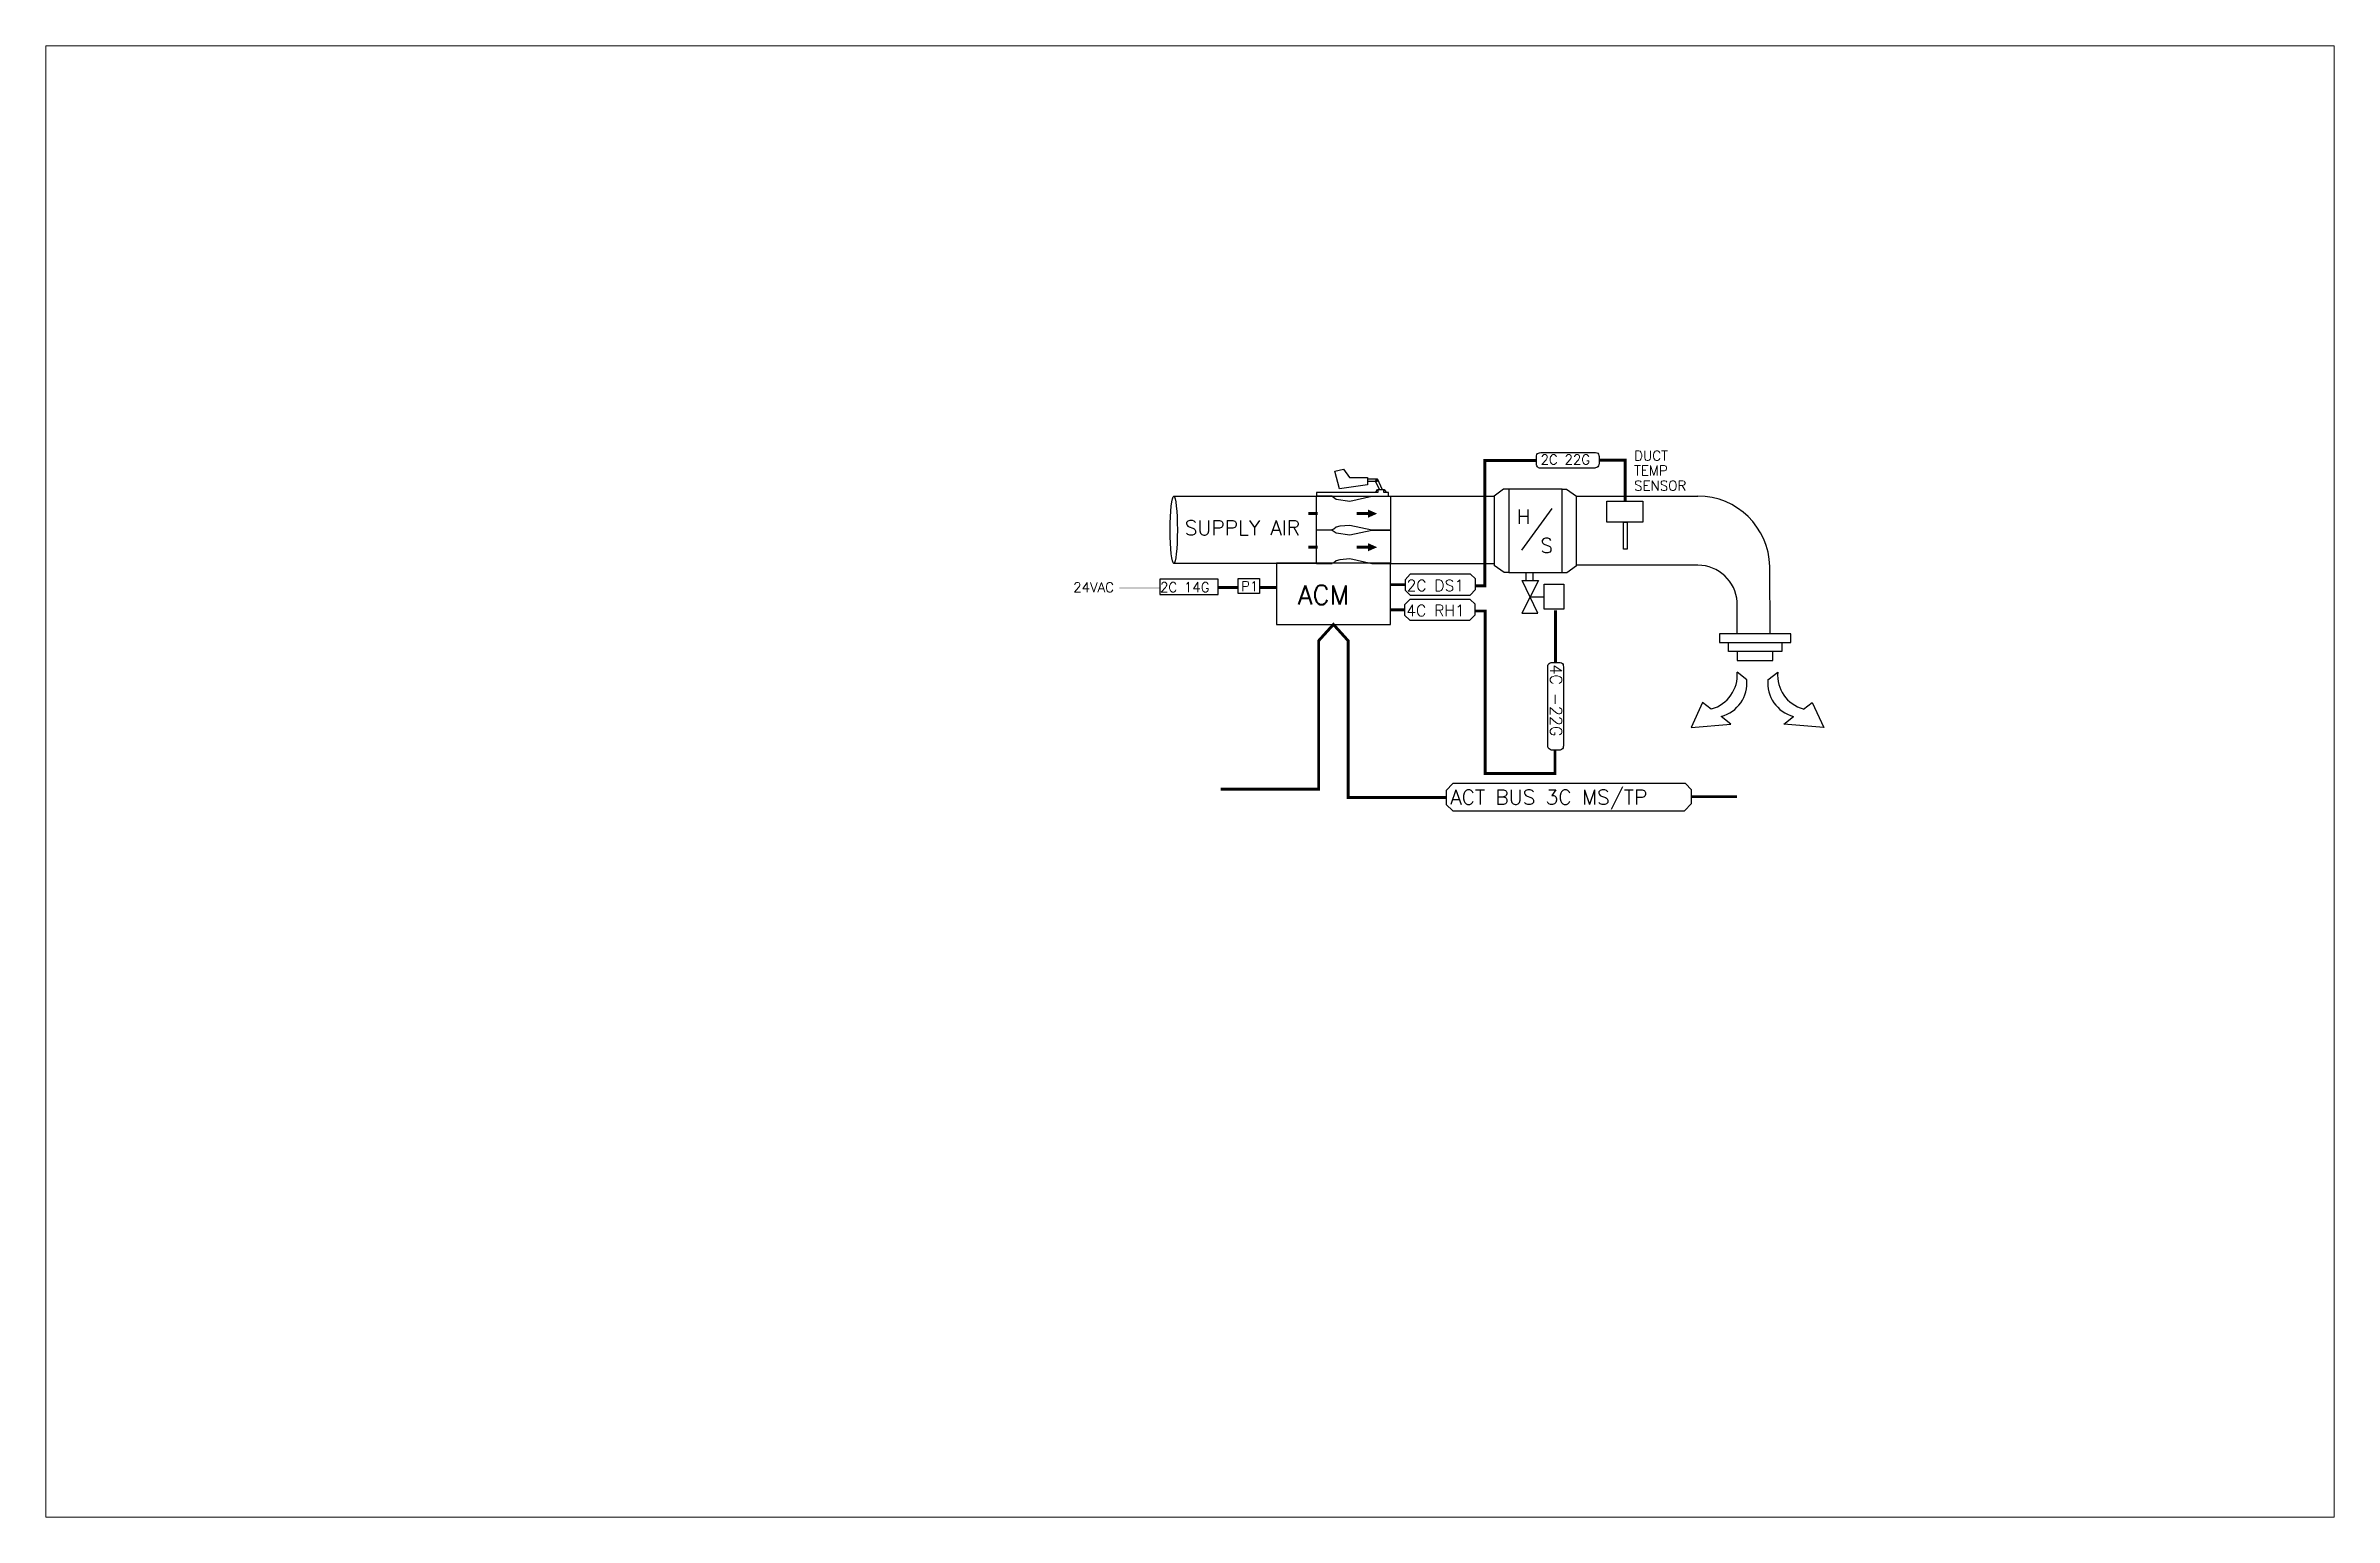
# Paper-space layout 'Layout1' of a CAD drawing. Extents: x 0.7 to 16.1, y 0.3 to 10.2.
# The model-space entities are those that its viewports show. They can reach past a viewport. Long polylines and large blocks are cut down to what shows.
import ezdxf

# ---------------------------------------------------------------- set-up
doc = ezdxf.new("R2010")
doc.units = 0
doc.header["$LTSCALE"] = 96
doc.header["$MEASUREMENT"] = 0
doc.layers.get('0').update_dxf_attribs({"linetype": 'CONTINUOUS'})
for name, color, linetype in [('COIL', 7, 'CONTINUOUS'), ('DUCT TEMP', 7, 'CONTINUOUS'), ('HOOD', 7, 'CONTINUOUS'), ('MVIEW', 1, 'CONTINUOUS'), ('SUP', 7, 'CONTINUOUS')]:
    doc.layers.add(name, color=color, linetype=linetype)
doc.styles.get("Standard").update_dxf_attribs({"font": 'ROMANS'})

msp = doc.modelspace()

# ---------------------------------------------------------------- hatches: boundary and pattern name
at = {"layer": 'SUP', "linetype": 'Continuous', "transparency": 33554687}
msp.add_hatch(color=7, dxfattribs=at).paths.add_polyline_path([(785.9, 632.8), (785.9, 634.3), (759.9, 634.3), (759.9, 632.8)])

# ---------------------------------------------------------------- linework, layer by layer
msp.add_ellipse((795, 671.1), major_axis=(0, 21.8), ratio=0.107953)
at = {"layer": 'COIL', "color": 7, "linetype": 'Continuous'}
msp.add_lwpolyline([(989.8, 616.3), (989.8, 623.1), (986.7, 626.1), (947.5, 626.1), (944.2, 622.7), (944.2, 615.9), (947.5, 612.7), (986.3, 612.7)], close=True, dxfattribs=at)
at = {"layer": 'COIL', "color": 7, "linetype": 'Continuous', "const_width": 1.85}
for points in [[(944.2, 619.5), (935.2, 619.5)], [(996.3, 595.3), (996.3, 618.7), (989.8, 618.7)]]:
    msp.add_lwpolyline(points, dxfattribs=at)
at = {"layer": 'COIL', "color": 7, "ltscale": 2, "const_width": 1.85}
for points in [[(1041.8, 619.1), (1041.8, 585.5)], [(1041.4, 528.7), (1041.4, 513.6), (996.3, 513.6), (996.3, 595.3)]]:
    msp.add_lwpolyline(points, dxfattribs=at)
at = {"layer": 'DUCT TEMP', "color": 7, "ltscale": 2, "const_width": 1.85}
for points in [[(1029.4, 716), (996.1, 716), (996.1, 634.9), (990.1, 634.9)], [(1086.8, 689.7), (1086.8, 716.2), (1069.9, 716.2)]]:
    msp.add_lwpolyline(points, dxfattribs=at)
at = {"layer": 'DUCT TEMP', "color": 7, "lineweight": 25, "transparency": 33554687}
msp.add_lwpolyline([(1069.9, 713.9), (1069.8, 713.3), (1069.6, 712.6), (1069.1, 711.9), (1068.4, 711.5), (1067.7, 711.2), (1067.1, 711), (1032.2, 711), (1031.5, 711), (1030.7, 711.3), (1030.2, 711.8), (1029.7, 712.4), (1029.5, 713.1), (1029.4, 713.7), (1029.4, 718.3), (1029.5, 718.9), (1029.7, 719.8), (1030.2, 720.4), (1030.7, 720.8), (1031.5, 721), (1032.2, 721.2), (1067.1, 721.2), (1067.7, 721.2), (1068.4, 721), (1069.1, 720.6), (1069.6, 720), (1069.8, 719.1), (1069.9, 718.5)], close=True, dxfattribs=at)
at = {"layer": 'DUCT TEMP', "color": 7, "linetype": 'Continuous', "lineweight": 25}
for points in [[(1098.2, 676.2), (1074.9, 676.2), (1074.9, 689.7), (1098.2, 689.7)], [(1088, 658.7), (1085.7, 658.7), (1085.7, 676), (1088, 676)]]:
    msp.add_lwpolyline(points, close=True, dxfattribs=at)
at = {"layer": 'DUCT TEMP', "color": 7, "linetype": 'Continuous', "const_width": 1.85}
msp.add_lwpolyline([(944.5, 635.7), (935.5, 635.7)], dxfattribs=at)
at = {"layer": 'DUCT TEMP', "color": 7, "linetype": 'Continuous'}
msp.add_lwpolyline([(990.1, 632.5), (990.1, 639.4), (986.9, 642.4), (947.8, 642.4), (944.5, 638.9), (944.5, 632.1), (947.8, 628.9), (986.6, 628.9)], close=True, dxfattribs=at)
at = {"layer": 'HOOD', "color": 0}
for p, q in [((1008.2, 697.5), (1002, 693)), ((1011.6, 697.5), (1008.2, 697.5)), ((1011.6, 697.5), (1011.6, 643.5)), ((1046, 643.5), (1046, 697.5)), ((1046, 697.5), (1048.8, 697.5)), ((1048.8, 697.5), (1055.3, 693)), ((795, 692.8), (887.3, 692.8)), ((897.3, 692.8), (887.3, 692.8)), ((887.3, 671.1), (887.3, 692.8)), ((897.3, 692.8), (900, 691)), ((900, 691), (908.8, 689.7)), ((908.8, 689.7), (923.1, 692.8)), ((923.1, 692.8), (935.2, 692.8)), ((935.2, 692.8), (1002, 692.8)), ((935.2, 692.8), (935.2, 671)), ((1002, 693), (1002, 648)), ((1039.3, 684.9), (1019.8, 658)), ((1055.3, 693), (1133.8, 693)), ((1055.3, 647.9), (1055.3, 693)), ((887.3, 671.1), (897.3, 671.1)), ((897.3, 671), (887.3, 671)), ((887.3, 649.3), (887.3, 671)), ((898.4, 671.6), (897.1, 671.1)), ((897.3, 671), (900, 669.2)), ((900, 672.9), (898.4, 671.6)), ((902.4, 673.6), (900, 672.9)), ((900, 669.2), (908.8, 668)), ((908.8, 674), (902.4, 673.6)), ((923.1, 671), (908.8, 674)), ((908.8, 668), (923.1, 671)), ((923.1, 671), (935.2, 671)), ((935.2, 671), (923.1, 671)), ((935.2, 671), (935.2, 649.2)), ((900, 651.1), (898.4, 649.8)), ((902.4, 651.8), (900, 651.1)), ((908.8, 652.3), (902.4, 651.8)), ((923.1, 649.2), (908.8, 652.3)), ((887.3, 649.3), (795, 649.3)), ((887.3, 649.3), (897.3, 649.3)), ((898.4, 649.8), (897.1, 649.3)), ((897.1, 649.3), (897.3, 649.3)), ((935.2, 649.2), (923.1, 649.2)), ((1002, 649.2), (935.2, 649.2)), ((1008.5, 643.5), (1002, 648)), ((1011.6, 643.5), (1008.5, 643.5)), ((1046, 643.5), (1049.1, 643.5)), ((1049.1, 643.5), (1055.3, 648)), ((1133.8, 648.3), (1055.3, 648.3)), ((1180.1, 647.5), (1180.2, 604)), ((1159.2, 604), (1159.2, 624.5)), ((1159.2, 604), (1147.7, 604)), ((1147.7, 604), (1147.7, 598.3)), ((1147.7, 598.3), (1193.9, 598.3)), ((1153.5, 592.5), (1153.5, 598.3)), ((1188.1, 592.5), (1153.5, 592.5)), ((1182.3, 604), (1159.2, 604)), ((1159.2, 592.5), (1159.2, 586.7)), ((1193.9, 604), (1182.3, 604)), ((1182.3, 586.7), (1182.3, 592.5)), ((1188.1, 598.3), (1188.1, 592.5)), ((1193.9, 598.3), (1193.9, 604)), ((1165.4, 574.3), (1159.1, 579.2)), ((1159.2, 586.7), (1182.3, 586.7)), ((1179, 574.3), (1185.4, 579.2)), ((1136.8, 559.6), (1129.4, 543.3)), ((1142.4, 555.3), (1136.8, 559.6)), ((1155.1, 545.5), (1148.9, 550.5)), ((1189.3, 545.5), (1195.5, 550.5)), ((1202.1, 555.3), (1207.6, 559.6)), ((1207.6, 559.6), (1215.1, 543.3)), ((1129.4, 543.3), (1155.1, 545.5)), ((1215.1, 543.3), (1189.3, 545.5))]:
    msp.add_line(p, q, dxfattribs=at)
at = {"layer": 'HOOD', "color": 0, "linetype": 'Continuous'}
for p, q in [((1046, 697.5), (1011.6, 697.5)), ((1011.6, 643.5), (1046, 643.5))]:
    msp.add_line(p, q, dxfattribs=at)
at = {"layer": 'HOOD', "color": 7, "linetype": 'Continuous', "lineweight": 25}
for points in [[(908.6, 705), (920.3, 705), (920.3, 700.3), (902.2, 697.7), (899.2, 709), (904.8, 710.3)], [(887.3, 692.8), (933.8, 692.8), (933.8, 695.2), (930.7, 695.2), (930.7, 696.9), (927, 696.9), (927, 695.2), (887.3, 695.2)], [(926.1, 703.4), (925.9, 703.6), (925.8, 703.7), (925.6, 703.6), (925.4, 703.4), (925.6, 703.3), (925.8, 703.1), (925.9, 703.3)]]:
    msp.add_lwpolyline(points, close=True, dxfattribs=at)
for points in [[(920.2, 704), (926.4, 704), (926.4, 702.3), (920.4, 702.3)], [(925, 695.4), (925.7, 695.4), (926.7, 697.3), (931, 697.3), (932.3, 695.4), (933.2, 695.4)], [(928, 697.3), (925.4, 702.6)], [(926.4, 704.3), (929.8, 697.3)]]:
    msp.add_lwpolyline(points, dxfattribs=at)
at = {"layer": 'HOOD', "color": 0, "const_width": 2.04}
for points in [[(888.1, 681.7), (881.9, 681.7)], [(922.2, 681.7), (913.3, 681.7)], [(888.1, 659.9), (881.9, 659.9)], [(922.2, 659.9), (913.3, 659.9)]]:
    msp.add_lwpolyline(points, dxfattribs=at)
at = {"layer": 'HOOD', "color": 0}
for points in [[(926.5, 681.6, 0, 5.23, 0), (920.6, 681.6, 5.23, 5.23, 0)], [(926.5, 659.9, 0, 5.23, 0), (920.6, 659.9, 5.23, 5.23, 0)]]:
    msp.add_lwpolyline(points, format="xyseb", dxfattribs=at)
for centre, radius, start, end in [((1133.8, 646.6), 46.4, 1.0112, 90), ((1133.7, 622.7), 25.6, 4.1744, 89.8926), ((1136.8, 577.1), 22.4, 285.0105, 5.3272), ((1207.7, 577.1), 22.4, 174.6728, 254.9895), ((1143.1, 572.2), 22.4, 285.0105, 5.3272), ((1201.3, 572.2), 22.4, 174.6728, 254.9895)]:
    msp.add_arc(centre, radius, start, end, dxfattribs=at)
at = {"layer": 'SUP', "color": 7, "linetype": 'Continuous', "lineweight": 25}
for p, q in [((1022.8, 638.3), (1022.8, 643.5)), ((1027.3, 638.3), (1027.3, 643.5))]:
    msp.add_line(p, q, dxfattribs=at)
at = {"layer": 'SUP'}
for points in [[(785.9, 629.3), (823.8, 629.3), (823.8, 639.2), (785.9, 639.2)], [(836.6, 639.6), (850.5, 639.6), (850.5, 629.9), (836.6, 629.9)]]:
    msp.add_lwpolyline(points, close=True, dxfattribs=at)
at = {"layer": 'SUP', "color": 7, "linetype": 'Continuous', "lineweight": 25}
for points in [[(935.1, 649.6), (861.4, 649.6), (861.4, 610), (935.1, 610)], [(1020.1, 638.3), (1030.7, 638.3), (1019.9, 617.3), (1030.4, 617.3)], [(1034.4, 636), (1047.2, 636), (1047.2, 619.9), (1034.4, 619.9)]]:
    msp.add_lwpolyline(points, close=True, dxfattribs=at)
at = {"layer": 'SUP', "color": 7, "ltscale": 2, "const_width": 1.85}
for points in [[(836.6, 633.9), (823.8, 633.9)], [(850.5, 633.9), (861.4, 633.9)]]:
    msp.add_lwpolyline(points, dxfattribs=at)
at = {"layer": 'SUP', "color": 7, "linetype": 'Continuous', "lineweight": 25}
msp.add_lwpolyline([(1025.3, 627.8), (1034.6, 627.8)], dxfattribs=at)
at = {"layer": 'SUP', "color": 7, "linetype": 'Continuous', "const_width": 1.85}
for points in [[(888.7, 594.7), (888.7, 599.5), (898.2, 610), (907.7, 599.5), (907.7, 594.7)], [(888.7, 594.7), (888.7, 503.5), (825.4, 503.5)], [(907.7, 594.7), (907.7, 498.1), (971.1, 498.1)], [(1159.1, 498.7), (1129.7, 498.7)]]:
    msp.add_lwpolyline(points, dxfattribs=at)
at = {"layer": 'SUP', "color": 7, "lineweight": 25, "transparency": 33554687}
msp.add_lwpolyline([(1039.5, 528.7), (1038.9, 528.8), (1038.2, 529.1), (1037.6, 529.5), (1037.1, 530.3), (1036.8, 530.9), (1036.7, 531.6), (1036.7, 582.7), (1036.8, 583.5), (1037.1, 584.2), (1037.6, 584.8), (1038.2, 585.2), (1038.9, 585.4), (1039.5, 585.5), (1044.1, 585.5), (1044.8, 585.4), (1045.6, 585.2), (1046.2, 584.8), (1046.6, 584.2), (1046.8, 583.5), (1047, 582.7), (1047, 531.6), (1046.8, 530.9), (1046.6, 530.3), (1046.2, 529.5), (1045.6, 529.1), (1044.8, 528.8), (1044.1, 528.7)], close=True, dxfattribs=at)
at = {"layer": 'SUP', "color": 7, "linetype": 'Continuous'}
msp.add_lwpolyline([(975.4, 489.5), (1125.2, 489.5), (1129.7, 494.2), (1129.7, 503.1), (1125.7, 507.1), (975.4, 507.1), (971.1, 502.6), (971.1, 493.7)], close=True, dxfattribs=at)

# ---------------------------------------------------------------- texts
at = {"layer": 'COIL', "color": 7, "linetype": 'Continuous'}
msp.add_text('4C RH1', height=7.35, dxfattribs=at).set_placement((945.3, 615.3))
at = {"layer": 'COIL', "color": 7, "ltscale": 2}
msp.add_text('4C -22G', height=7.54, rotation=270, dxfattribs=at).set_placement((1038.4, 584.2))
at = {"layer": 'DUCT TEMP', "color": 7, "transparency": 33554687}
for s, p in [('2C 22G', (1032.1, 713.4)), ('TEMP', (1092.6, 706.3)), ('DUCT', (1092.6, 715.9)), ('SENSOR', (1092.6, 696.5))]:
    msp.add_text(s, height=6.34, dxfattribs=at).set_placement(p)
at = {"layer": 'DUCT TEMP', "color": 7, "linetype": 'Continuous'}
msp.add_text('2C DS1', height=7.35, dxfattribs=at).set_placement((945.5, 631.5))
at = {"layer": 'HOOD', "color": 0}
for s, height, p in [('H', 9.37, (1016.7, 675)), ('SUPPLY AIR', 9.56, (802.1, 667.7)), ('S', 9.37, (1032, 656.3))]:
    msp.add_text(s, height=height, dxfattribs=at).set_placement(p)
at = {"layer": 'SUP', "color": 7, "transparency": 33554687}
for s, p in [('24VAC', (730, 630.8)), ('2C 14G', (786.1, 630.9)), ('P1', (838.5, 631.5))]:
    msp.add_text(s, height=6.34, dxfattribs=at).set_placement(p)
at = {"layer": 'SUP', "color": 7, "linetype": 'Continuous'}
for s, height, p in [('ACM', 12.35, (875.1, 622.9)), ('ACT BUS 3C MS/TP', 9.588, (973.7, 493.6))]:
    msp.add_text(s, height=height, dxfattribs=at).set_placement(p)

psp = doc.layouts.get("Layout1")

# ---------------------------------------------------------------- viewports
at = {"layer": 'MVIEW'}
psp.add_viewport(center=(8.368, 5.293), size=(15.405, 9.90426), view_center_point=(805.5, 508.5), view_height=951, dxfattribs=at)

doc.saveas('drawing.dxf')
